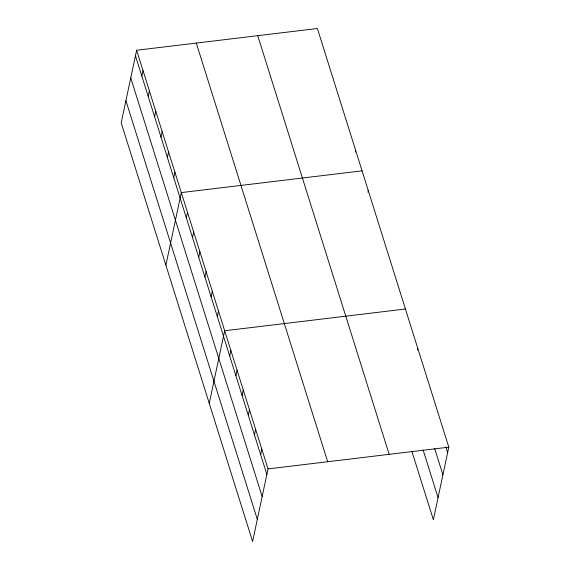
<?xml version="1.0" encoding="UTF-8"?>
<svg xmlns="http://www.w3.org/2000/svg" width="570" height="570" viewBox="0 0 570 570"><rect width="100%" height="100%" fill="white"/><g stroke="black" fill="none" stroke-linecap="round" stroke-linejoin="round"><path stroke-width="0.85" d="M136.636 50.253L121.203 122.835L252.61 541.5L268.043 468.911L136.636 50.253L317.39 28.5L448.797 447.165L433.364 519.747L411.939 451.49M141.845 76.116L143.02 70.587M148.228 96.451L149.397 90.922M154.605 116.786L155.781 111.257M160.989 137.121L162.165 131.592M167.373 157.455L168.549 151.926M173.757 177.79L174.933 172.261M165.884 265.185L181.31 192.596L362.064 170.843M186.333 217.861L187.509 212.332M192.525 237.597L193.7 232.068M198.723 257.334L199.899 251.805M204.915 277.07L206.091 271.541M211.114 296.813L212.289 291.284M217.305 316.549L218.481 311.02M209.247 403.339L224.673 330.757L405.427 309.004M229.696 356.022L230.871 350.493M235.887 375.758L237.063 370.229M242.086 395.495L243.262 389.966M248.278 415.231L249.453 409.702M254.477 434.967L255.652 429.438M260.668 454.703L261.844 449.174M355.345 152.09L355.687 150.508M367.928 192.161L368.263 190.58M417.482 350.058L417.817 348.477M268.043 468.911L448.797 447.165M445.811 446.937L447.621 452.694M434.654 448.505L442.911 474.824M423.097 449.922L438.066 497.624M257.74 35.675L389.146 454.34M196.287 43.071L327.686 461.736M135.46 55.782L266.867 474.44M130.758 77.905L262.157 496.57M125.913 100.705L257.312 519.37"/></g></svg>
